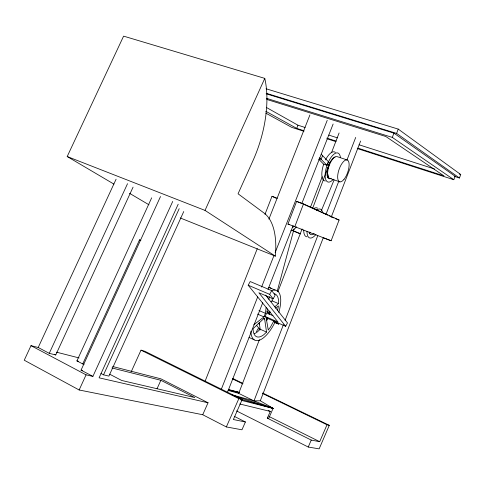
<?xml version="1.0" encoding="UTF-8"?>
<svg xmlns="http://www.w3.org/2000/svg" width="485" height="485" viewBox="0 0 485 485"><rect width="100%" height="100%" fill="white"/><g stroke="black" fill="none" stroke-linecap="round" stroke-linejoin="round"><path stroke-width="0.73" d="M271.054 301.809L272.158 300.888L272.237 298.548M274.68 306.878L278.529 303.616L278.62 301.276A23.268 9.633 -66.6 0 0 274.249 293.752M253.807 324.786L263.967 316.917L265.392 313.31L266.144 307.429M267.374 297.869L267.562 296.402M267.459 308.927L267.023 311.849A3.88 1.607 -66.6 0 1 268.084 312.473L269.733 311.079M268.878 299.445L269.314 296.523M277.572 310.546L278.445 305.938L275.583 308.157M328.612 165.815L329.727 162.566M277.177 291.436L294.049 228.914M269.363 313.965L270.018 311.904M303.925 130.714L296.741 128.392L297.923 125.191L266.338 107.421M393.917 133.132L455.118 176.249L453.808 179.711L392.316 137.407L393.917 133.132L266.21 93.787M398.221 129.095L460.75 174.533L459.44 177.995L396.609 133.399L398.221 129.095L266.022 88.755M312.607 208.453L329.266 163.96A11.501 4.65 -70.9 0 1 333.601 157.789L335.062 156.97M289.551 224.676L287.944 224.052L296.614 201.39L303.513 203.906L339.1 220.02L331.134 240.76L323.398 237.808M303.513 203.906L294.801 226.659L287.944 224.052M228.035 390.358L238.705 393.365L259.384 339.73M266.726 320.682L267.544 318.56M269.175 314.328L269.721 312.916M277.881 291.746L302.094 228.944M310.533 207.065L322.228 176.722M331.479 152.733L339.1 132.969M329.266 163.96C327.63 167.974 326.284 172.484 327.399 176.807A11.501 4.65 -70.9 0 0 330.534 178.601M232.109 394.905L253.994 400.895L283.446 324.611M285.077 320.373L317.796 235.613M325.975 214.418L338.791 181.22M346.969 160.032L355.699 137.431M238.705 393.365L253.994 400.895L260.312 400.768L323.277 237.729M331.176 217.262L360.616 141.032M264.98 214.34L272 196.292L277.341 198.256M204.925 381.671L257.274 248.666M268.908 219.105L309.909 114.951M221.415 389.049L257.699 296.899M261.573 287.053L274.037 255.401M275.147 252.588L327.217 120.347M227.283 392.801L262.749 302.749M268.011 289.381L292.946 226.058M301.815 203.542L333.122 124.039M321.385 210.575L334.074 180.014M275.389 321.264L274.922 322.367A27.148 11.24 -66.5 0 1 259.542 340.149A27.148 11.24 -66.5 0 1 250.86 331.285M268.247 410.419L270.272 411.419L267.314 418.167L311.249 440.083L319.694 441.689L326.999 424.781L329.297 425.339L319.142 448.867L308.242 447.031L236.541 410.916M308.242 447.031L311.249 440.083M267.314 418.167L268.666 418.47L273.085 408.388L260.312 400.768M234.673 416.536L245.398 421.98L241.96 429.795L226.343 426.933L202.73 414.736L79.146 389.988L24.25 360.216L30.998 345.659L38.212 347.496L49.252 353.335L55.745 354.959L133.066 187.137M267.562 318.051L266.253 320.627M226.343 426.933L238.838 398.634L242.197 399.495L233.358 419.531L245.398 421.98M273.892 320.834L270.412 327.169L268.272 330.018L266.192 318.19L266.732 317.505M202.73 414.736L208.041 402.774L160.826 378.815L112.653 366.508M322.634 155.697L321.058 159.25L319.7 158.795M318.657 159.116L323.586 164.13L326.926 165.258L328.472 161.766L321.173 154.181M157.031 388.794L160.85 380.295L194.818 397.567L121.699 380.47L109.677 374.202M131.156 371.898L141.002 350.146L144.906 351.316L242.197 399.495M264.78 78.382A85.718 44.365 -71.7 0 1 252.915 160.784L238.056 193.788L264.004 213.006A85.305 38.988 -66.6 0 1 275.341 256.141L205.016 210.405L264.78 78.382L123.602 36.133L67.197 156.534L113.92 184.106M30.998 345.659L86.069 374.838L92.896 376.402L172.727 201.421M178.189 204.227L99.098 377.821L208.041 402.774M100.941 373.474L103.541 374.838L179.189 208.702M183.742 211.539L108.907 376.105L103.541 374.838M151.672 197.831L76.915 360.888L82.717 363.932L139.51 239.875L140.844 240.439M92.896 376.402L81.056 370.14L160.505 196.54M79.146 389.988L86.069 374.838M49.252 353.335L127.525 183.7M38.212 347.496L116.097 179.189M272.994 315.711L266.823 313.013L265.01 316.365L266.132 317.717L285.683 326.32L287.49 322.931L265.556 295.038M285.683 326.32L258.887 292.752L273.152 298.851L275.159 295.153L271.709 290.636L250.205 281.549L248.181 285.216L278.032 322.088L265.01 316.365M273.152 298.851L269.678 294.365L271.709 290.636M256.407 331.746L258.075 328.709L260.099 329.618M327.163 175.631L328.005 174.418M327.351 176.558L328.212 175.315M327.236 169.659L328.084 168.453A2.801 1.14 -70.9 0 1 328.078 167.865M329.285 164.676L329.654 164.294M266.538 332.073L263.931 334.601A23.268 9.633 -66.6 0 1 253.128 329.982L253.152 328.606L264.034 318.36L264.646 319.009L266.538 332.073L260.196 329.236L259.208 322.707M260.196 329.236L257.577 331.74A23.183 9.755 -66.5 0 1 254.376 333.644M268.144 313.916L270.436 312.146M231.939 391.068L239.226 392.577M81.056 370.14L82.45 370.473M239.748 403.987L270.272 411.419M228.362 389.807L239.238 392.468M82.717 363.932L84.093 364.271M76.915 360.888L78.297 361.234M241.142 400.301L273.085 408.388L269.048 406.4M111.993 367.963L160.85 380.295M56.454 352.158L79.079 357.936M228.277 389.425L239.22 392.389M240.651 399.191L273.085 408.388L253.994 400.895M266.247 93.278L396.609 133.399M266.435 98.297L392.316 137.407M266.805 99.443L385.817 136.497L444.024 175.916L357.809 148.101M459.307 174.073L460.75 174.533M297.923 125.191L305.113 127.494M328.842 135.103L337.475 137.867M359.046 144.785L434.548 168.992M454.39 176.37L459.44 177.995M326.914 138.128L336.257 141.147M303.956 131.308L291.709 127.355L265.822 113.138M327.011 138.758L335.656 141.547M357.269 148.531L453.808 179.711M234.922 396.063L273.085 408.388M346.969 159.898L336.954 156.582A11.495 4.644 -70.9 0 0 328.387 168.059A11.495 4.644 -70.9 0 0 331.279 178.268M329.964 178.444L339.9 181.875M335.244 218.614L339.1 220.02M292.964 225.974L331.134 240.76M67.197 156.534L205.016 210.405M180.196 217.935L275.341 256.141M291.873 230.236L300.191 233.685M291.6 230.223L300.561 233.94M275.177 290.072L268.696 287.338A27.045 11.379 -66.5 0 1 271.412 288.539M274.474 322.246L278.851 324.15L274.492 322.319M248.181 285.216L269.678 294.365M272.158 300.888L278.529 303.616M266.798 311.916L268.084 312.473M258.941 310.491L265.392 313.31M257.523 314.086L263.967 316.917M263.361 318.445L264.646 319.009M302.992 203.979L296.614 201.39M304.368 204.597L327.708 215.146M329.079 215.77L333.886 217.941M249.029 337.457L254.158 339.797M272 196.292L276.05 198.219M232.751 378.482L242.949 383.429M262.664 393.002L329.297 425.339M232.594 378.924L242.779 383.877M262.476 393.438L326.999 424.781M141.002 350.146L238.838 398.634M268.89 416.421L319.694 441.689M267.326 417.803L268.666 418.47M139.51 239.875L140.729 240.499M54.453 354.28L55.745 354.959M265.731 111.241L296.741 128.392M129.495 193.291L148.968 204.779M319.591 157.746L326.926 165.258M256.438 325.259L260.33 329.903M258.784 323.495L259.736 324.641M309.145 232.012L309.418 233.115A11.537 4.662 -69.3 0 0 314.231 233.449M271.836 290.612A27.148 11.24 -66.5 0 1 278.778 312.419M333.425 179.208A15.332 6.202 -70.9 0 1 325.186 176.685A15.332 6.202 -70.9 0 1 331.728 156.461A15.332 6.202 -70.9 0 1 340.446 157.51M325.374 180.984A15.302 6.244 -70.9 0 1 323.713 164.179M325.538 159.874A15.302 6.244 -70.9 0 1 335.426 152.423M328.709 176.613A11.476 4.68 -70.9 0 1 327.727 177.261M296.481 226.81A15.223 6.463 -69.4 0 1 290.806 230.848M294.256 226.307A11.416 4.85 -69.4 0 1 292.716 227.283M316.444 210.193A15.381 6.22 -69.3 0 1 322.646 212.381M315.965 234.437A15.381 6.22 -69.3 0 1 307.029 231.339M306.963 236.813A15.35 6.256 -69.3 0 1 303.719 230.084M314.141 208.326A15.35 6.256 -69.3 0 1 317.614 208.186M310.449 232.618A11.513 4.692 -69.3 0 1 309.448 233.206M344.023 179.323A11.561 4.559 -70.8 0 0 348.012 160.523A11.561 4.559 -70.8 0 0 338.13 172.787A11.561 4.559 -70.8 0 0 344.023 179.323"/></g></svg>
